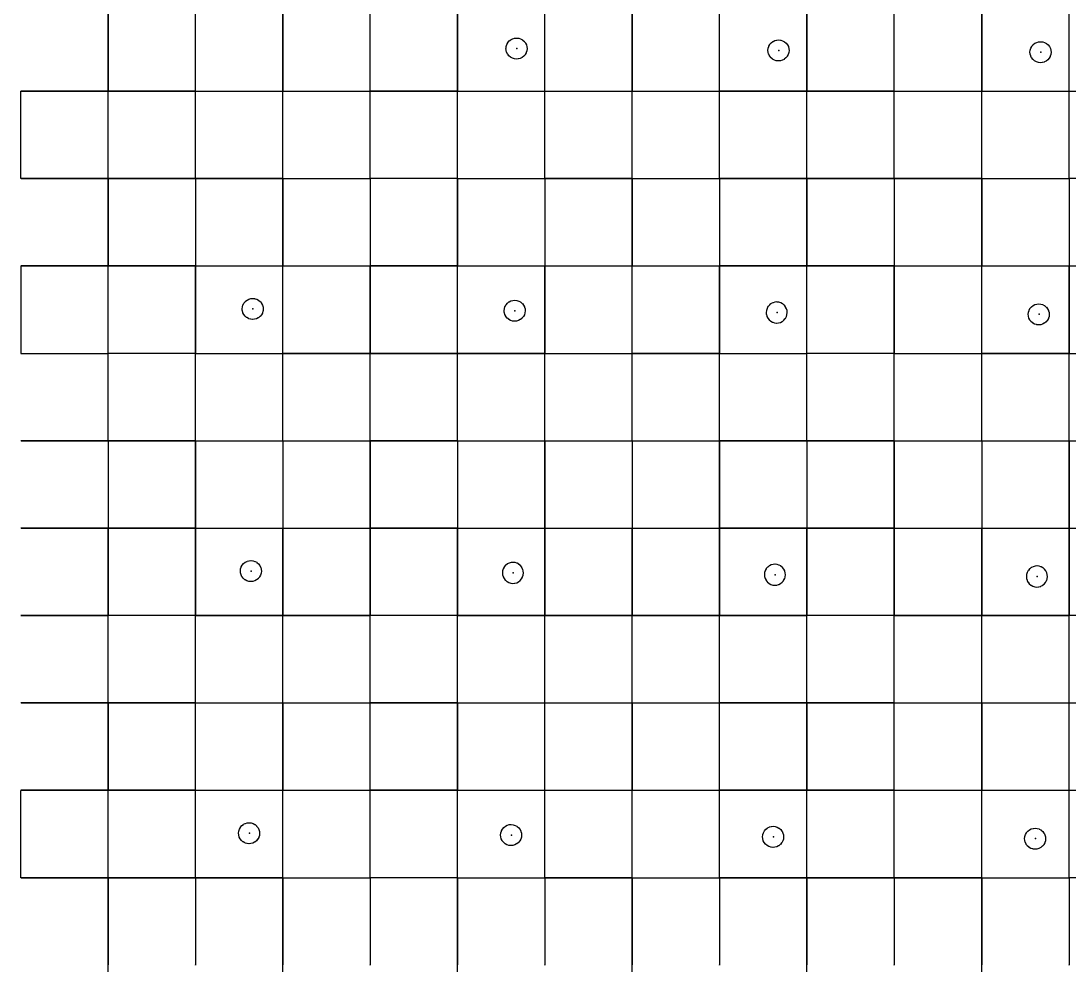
# Model space of a CAD drawing. Header units: metres. Extents: x 0 to 398, y -24 to 612.
# Drawn here: x 99 to 207, y 207 to 304.2 of the extents above; entities that cross this region are included whole.
import ezdxf

# ---------------------------------------------------------------- set-up
doc = ezdxf.new("R2010")
doc.units = ezdxf.units.M
doc.layers.add('LAYER_01_CUT', color=7, linetype='Continuous')
doc.layers.add('LAYER_04_GRID', color=7, linetype='Continuous')

msp = doc.modelspace()

# ---------------------------------------------------------------- linework, layer by layer
at = {"layer": 'LAYER_01_CUT'}
for points in [[(108, 305.99), (108, 297), (116.99, 297), (117, 297), (117, 305.99), (117, 306), (117, 314.99)], [(126, 305.99), (126, 297), (134.99, 297), (135, 297), (135, 305.99), (135, 306), (135, 314.99)], [(144, 305.99), (144, 297), (152.99, 297), (153, 297), (153, 305.99), (153, 306), (153, 314.99)], [(162, 305.99), (162, 297), (170.99, 297), (171, 297), (171, 305.99), (171, 306), (171, 314.99)], [(180, 305.99), (180, 297), (188.99, 297), (189, 297), (189, 305.99), (189, 306), (189, 314.99)], [(198, 305.99), (198, 297), (206.99, 297), (207, 297), (207, 305.99), (207, 306), (207, 314.99)], [(108, 297.01), (108, 306)], [(117, 297.01), (117, 306)], [(126, 297.01), (126, 306)], [(135, 297.01), (135, 306)], [(144, 297.01), (144, 306)], [(153, 297.01), (153, 306)], [(162, 297.01), (162, 306)], [(171, 297.01), (171, 306)], [(180, 297.01), (180, 306)], [(189, 297.01), (189, 306)], [(198, 297.01), (198, 306)], [(207, 297.01), (207, 306)], [(149, 301.21), (148.98, 301.39), (148.98, 301.4), (148.99, 301.4), (149, 301.59), (149.01, 301.6), (149.01, 301.61), (149.07, 301.8), (149.07, 301.81), (149.07, 301.81), (149.17, 301.99), (149.17, 302), (149.18, 302.01), (149.32, 302.17), (149.32, 302.17), (149.48, 302.3), (149.49, 302.3), (149.5, 302.31), (149.67, 302.4), (149.68, 302.4), (149.69, 302.4), (149.87, 302.45), (149.88, 302.45), (149.89, 302.46), (150.07, 302.47), (150.08, 302.47), (150.08, 302.47), (150.27, 302.45), (150.28, 302.45), (150.29, 302.45), (150.48, 302.39), (150.49, 302.39), (150.49, 302.38), (150.67, 302.29), (150.68, 302.28), (150.69, 302.27), (150.85, 302.14), (150.85, 302.13), (150.98, 301.97), (150.98, 301.97), (150.99, 301.96), (151.08, 301.78), (151.08, 301.77), (151.08, 301.77), (151.13, 301.58), (151.13, 301.58), (151.14, 301.57), (151.15, 301.39), (151.15, 301.38), (151.15, 301.37), (151.13, 301.18), (151.13, 301.17), (151.13, 301.17), (151.07, 300.98), (151.07, 300.97), (151.06, 300.96), (150.97, 300.78), (150.96, 300.78), (150.95, 300.76), (150.82, 300.61), (150.81, 300.6), (150.65, 300.48), (150.65, 300.47), (150.64, 300.47), (150.46, 300.38), (150.45, 300.38), (150.45, 300.37), (150.26, 300.32), (150.26, 300.32), (150.25, 300.32), (150.07, 300.3), (150.06, 300.3), (150.05, 300.31), (149.86, 300.32), (149.85, 300.33), (149.85, 300.33), (149.66, 300.39), (149.65, 300.39), (149.64, 300.39), (149.46, 300.49), (149.46, 300.49), (149.44, 300.5), (149.29, 300.64), (149.28, 300.64), (149.16, 300.8), (149.15, 300.81), (149.15, 300.82), (149.06, 300.99), (149.06, 301), (149.05, 301.01), (149, 301.19), (149, 301.2), (149, 301.21)], [(177.08, 302.28), (177.27, 302.26), (177.28, 302.26), (177.29, 302.26), (177.48, 302.2), (177.49, 302.2), (177.49, 302.2), (177.67, 302.1), (177.68, 302.1), (177.69, 302.08), (177.85, 301.95), (177.85, 301.95), (177.98, 301.79), (177.98, 301.78), (177.99, 301.77), (178.08, 301.6), (178.08, 301.59), (178.08, 301.58), (178.13, 301.4), (178.13, 301.39), (178.14, 301.38), (178.15, 301.2), (178.15, 301.19), (178.15, 301.19), (178.13, 301), (178.13, 300.99), (178.13, 300.98), (178.07, 300.79), (178.07, 300.78), (178.06, 300.78), (177.97, 300.6), (177.96, 300.59), (177.95, 300.58), (177.82, 300.42), (177.81, 300.42), (177.65, 300.29), (177.65, 300.29), (177.64, 300.28), (177.46, 300.19), (177.45, 300.19), (177.45, 300.19), (177.26, 300.14), (177.25, 300.13), (177.25, 300.13), (177.07, 300.12), (177.06, 300.12), (177.05, 300.12), (176.86, 300.14), (176.85, 300.14), (176.84, 300.14), (176.66, 300.2), (176.65, 300.2), (176.64, 300.21), (176.46, 300.3), (176.46, 300.31), (176.44, 300.32), (176.29, 300.45), (176.28, 300.46), (176.16, 300.61), (176.15, 300.62), (176.15, 300.63), (176.06, 300.81), (176.06, 300.81), (176.05, 300.82), (176, 301.01), (176, 301.01), (176, 301.02), (175.98, 301.2), (175.98, 301.21), (175.98, 301.22), (176, 301.41), (176.01, 301.42), (176.01, 301.42), (176.06, 301.61), (176.07, 301.62), (176.07, 301.63), (176.17, 301.8), (176.17, 301.81), (176.18, 301.83), (176.31, 301.98), (176.32, 301.99), (176.48, 302.11), (176.49, 302.12), (176.5, 302.12), (176.67, 302.21), (176.68, 302.21), (176.69, 302.22), (176.87, 302.27), (176.88, 302.27), (176.89, 302.27), (177.07, 302.28), (177.07, 302.28), (177.08, 302.28)], [(203.06, 301.43), (203.07, 301.43), (203.07, 301.44), (203.17, 301.62), (203.17, 301.63), (203.18, 301.64), (203.31, 301.79), (203.32, 301.8), (203.48, 301.93), (203.49, 301.93), (203.49, 301.93), (203.67, 302.02), (203.68, 302.03), (203.69, 302.03), (203.87, 302.08), (203.88, 302.08), (203.89, 302.08), (204.07, 302.1), (204.07, 302.1), (204.08, 302.1), (204.27, 302.08), (204.28, 302.08), (204.29, 302.07), (204.48, 302.02), (204.48, 302.01), (204.49, 302.01), (204.67, 301.91), (204.68, 301.91), (204.69, 301.9), (204.85, 301.77), (204.85, 301.76), (204.98, 301.6), (204.98, 301.59), (204.99, 301.59), (205.08, 301.41), (205.08, 301.4), (205.08, 301.39), (205.13, 301.21), (205.13, 301.2), (205.13, 301.19), (205.15, 301.02), (205.15, 301.01), (205.15, 301), (205.13, 300.81), (205.13, 300.8), (205.13, 300.79), (205.07, 300.6), (205.07, 300.6), (205.06, 300.59), (204.97, 300.41), (204.96, 300.4), (204.95, 300.39), (204.82, 300.24), (204.81, 300.23), (204.65, 300.1), (204.65, 300.1), (204.64, 300.1), (204.46, 300.01), (204.45, 300), (204.45, 300), (204.26, 299.95), (204.25, 299.95), (204.25, 299.95), (204.07, 299.93), (204.06, 299.93), (204.05, 299.93), (203.86, 299.95), (203.85, 299.95), (203.84, 299.96), (203.66, 300.01), (203.65, 300.02), (203.64, 300.02), (203.46, 300.12), (203.46, 300.12), (203.44, 300.13), (203.29, 300.26), (203.28, 300.27), (203.16, 300.43), (203.15, 300.44), (203.15, 300.44), (203.06, 300.62), (203.05, 300.63), (203.05, 300.64), (203, 300.82), (203, 300.83), (203, 300.84), (202.98, 301.01), (202.98, 301.02), (202.98, 301.03), (203, 301.22), (203, 301.23), (203.01, 301.24), (203.06, 301.43)], [(107.99, 297), (99, 297)], [(99.01, 297), (99, 297)], [(99.01, 297), (108, 297)], [(107.99, 297), (108, 297)], [(108, 297.01), (108, 297)], [(108, 296.99), (108, 297)], [(108, 288.01), (108, 297)], [(108, 297), (108.01, 297)], [(117, 297), (108.01, 297)], [(117, 297.01), (117, 297)], [(117, 296.99), (117, 297)], [(117, 288.01), (117, 297)], [(117, 297), (125.99, 297)], [(117, 297), (117.01, 297)], [(117.01, 297), (126, 297)], [(125.99, 297), (126, 297)], [(126, 297.01), (126, 297)], [(126.01, 297), (126, 297)], [(126, 296.99), (126, 297)], [(126, 288.01), (126, 297)], [(126.01, 297), (135, 297)], [(135, 297.01), (135, 297)], [(135, 296.99), (135, 297)], [(135, 288.01), (135, 297)], [(135, 297), (143.99, 297)], [(135, 297), (135.01, 297)], [(144, 297), (135.01, 297)], [(144, 297), (143.99, 297)], [(144, 297.01), (144, 297)], [(144, 296.99), (144, 297)], [(144, 288.01), (144, 297)], [(144, 297), (144.01, 297)], [(144.01, 297), (153, 297)], [(153, 297.01), (153, 297)], [(153.01, 297), (153, 297)], [(153, 296.99), (153, 297)], [(153, 288.01), (153, 297)], [(153, 297), (161.99, 297)], [(153.01, 297), (162, 297)], [(162, 297), (161.99, 297)], [(162, 297.01), (162, 297)], [(162, 296.99), (162, 297)], [(162, 288.01), (162, 297)], [(162, 297), (162.01, 297)], [(162.01, 297), (171, 297)], [(171, 297.01), (171, 297)], [(179.99, 297), (171, 297)], [(171.01, 297), (171, 297)], [(171, 296.99), (171, 297)], [(171, 288.01), (171, 297)], [(171.01, 297), (180, 297)], [(179.99, 297), (180, 297)], [(180, 297.01), (180, 297)], [(180, 296.99), (180, 297)], [(180, 288.01), (180, 297)], [(180, 297), (180.01, 297)], [(189, 297), (180.01, 297)], [(189, 297.01), (189, 297)], [(189, 296.99), (189, 297)], [(189, 288.01), (189, 297)], [(189, 297), (197.99, 297)], [(189, 297), (189.01, 297)], [(189.01, 297), (198, 297)], [(197.99, 297), (198, 297)], [(198, 297.01), (198, 297)], [(198.01, 297), (198, 297)], [(198, 296.99), (198, 297)], [(198, 288.01), (198, 297)], [(198.01, 297), (207, 297)], [(207, 297.01), (207, 297)], [(207, 296.99), (207, 297)], [(207, 288.01), (207, 297)], [(207, 297), (215.99, 297)], [(207, 297), (207.01, 297)], [(107.99, 288), (99, 288), (99, 296.99)], [(116.99, 270), (108, 270), (108, 278.99), (108, 279), (108, 287.99), (108, 288), (108, 296.99)], [(125.99, 288), (117, 288), (117, 296.99)], [(134.99, 270), (126, 270), (126, 278.99), (126, 279), (126, 287.99), (126, 288), (126, 296.99)], [(143.99, 288), (135, 288), (135, 296.99)], [(152.99, 270), (144, 270), (144, 278.99), (144, 279), (144, 287.99), (144, 288), (144, 296.99)], [(161.99, 288), (153, 288), (153, 296.99)], [(170.99, 270), (162, 270), (162, 278.99), (162, 279), (162, 287.99), (162, 288), (162, 296.99)], [(179.99, 288), (171, 288), (171, 296.99)], [(188.99, 270), (180, 270), (180, 278.99), (180, 279), (180, 287.99), (180, 288), (180, 296.99)], [(197.99, 288), (189, 288), (189, 296.99)], [(206.99, 270), (198, 270), (198, 278.99), (198, 279), (198, 287.99), (198, 288), (198, 296.99)], [(215.99, 288), (207, 288), (207, 296.99)], [(99.01, 288), (99, 288)], [(99.01, 288), (108, 288)], [(107.99, 288), (108, 288)], [(108, 288), (108, 288.01)], [(108, 288), (108, 279.01)], [(108, 288), (116.99, 288)], [(108, 288), (108.01, 288)], [(117, 288), (108.01, 288)], [(117, 288), (116.99, 288)], [(117, 288), (117, 288.01)], [(117, 288), (117, 287.99)], [(117, 288), (117, 279.01)], [(117, 288), (117.01, 288)], [(117, 287.99), (117, 279), (117, 279.01)], [(117.01, 288), (126, 288)], [(125.99, 288), (126, 288)], [(126, 288), (126, 288.01)], [(126.01, 288), (126, 288)], [(126, 288), (126, 279.01)], [(126, 288), (134.99, 288)], [(126.01, 288), (135, 288)], [(135, 288), (134.99, 288)], [(135, 288), (135, 288.01)], [(135, 288), (135, 287.99)], [(135, 288), (135, 279.01)], [(135, 288), (135.01, 288)], [(135, 287.99), (135, 279), (135, 279.01)], [(144, 288), (135.01, 288)], [(144, 288), (143.99, 288)], [(144, 288), (144, 288.01)], [(144, 288), (144, 279.01)], [(144, 288), (152.99, 288)], [(144, 288), (144.01, 288)], [(144.01, 288), (153, 288)], [(152.99, 288), (153, 288)], [(153, 288), (153, 288.01)], [(153.01, 288), (153, 288)], [(153, 288), (153, 287.99)], [(153, 288), (153, 279.01)], [(153, 287.99), (153, 279), (153, 279.01)], [(153.01, 288), (162, 288)], [(162, 288), (161.99, 288)], [(162, 288), (162, 288.01)], [(162, 288), (162, 279.01)], [(162, 288), (170.99, 288)], [(162, 288), (162.01, 288)], [(162.01, 288), (171, 288)], [(170.99, 288), (171, 288)], [(171, 288), (171, 288.01)], [(171.01, 288), (171, 288)], [(171, 288), (171, 287.99)], [(171, 288), (171, 279.01)], [(171, 287.99), (171, 279), (171, 279.01)], [(171.01, 288), (180, 288)], [(179.99, 288), (180, 288)], [(180, 288), (180, 288.01)], [(180, 288), (180, 279.01)], [(180, 288), (188.99, 288)], [(180, 288), (180.01, 288)], [(189, 288), (180.01, 288)], [(189, 288), (188.99, 288)], [(189, 288), (189, 288.01)], [(189, 288), (189, 287.99)], [(189, 288), (189, 279.01)], [(189, 288), (189.01, 288)], [(189, 287.99), (189, 279), (189, 279.01)], [(189.01, 288), (198, 288)], [(197.99, 288), (198, 288)], [(198, 288), (198, 288.01)], [(198.01, 288), (198, 288)], [(198, 288), (198, 279.01)], [(198, 288), (206.99, 288)], [(198.01, 288), (207, 288)], [(207, 288), (206.99, 288)], [(207, 288), (207, 288.01)], [(207, 288), (207, 287.99)], [(207, 288), (207, 279.01)], [(207, 288), (207.01, 288)], [(207, 287.99), (207, 279), (207, 279.01)], [(107.99, 279), (99, 279)], [(99.01, 279), (99, 279)], [(99, 278.99), (99, 270), (107.99, 270)], [(99.01, 279), (108, 279)], [(107.99, 279), (108, 279)], [(108, 279), (108, 279.01)], [(108, 270.01), (108, 279)], [(108, 279), (116.99, 279)], [(108, 279), (108.01, 279)], [(117, 279), (108.01, 279)], [(117, 279), (116.99, 279)], [(117, 270.01), (117, 279)], [(117, 279), (117, 278.99)], [(117, 279), (125.99, 279)], [(117, 279), (117.01, 279)], [(117, 278.99), (117, 270), (125.99, 270)], [(117.01, 279), (126, 279)], [(125.99, 279), (126, 279)], [(126, 279), (126, 279.01)], [(126.01, 279), (126, 279)], [(126, 270.01), (126, 279)], [(126, 279), (134.99, 279)], [(126.01, 279), (135, 279)], [(135, 279), (134.99, 279)], [(135, 270.01), (135, 279)], [(135, 279), (135, 278.99)], [(135, 279), (143.99, 279)], [(135, 279), (135.01, 279)], [(135, 278.99), (135, 270), (143.99, 270)], [(144, 279), (135.01, 279)], [(144, 279), (143.99, 279)], [(144, 279), (144, 279.01)], [(144, 270.01), (144, 279)], [(144, 279), (152.99, 279)], [(144, 279), (144.01, 279)], [(144.01, 279), (153, 279)], [(152.99, 279), (153, 279)], [(153.01, 279), (153, 279)], [(153, 270.01), (153, 279)], [(153, 279), (153, 278.99)], [(153, 279), (161.99, 279)], [(153, 278.99), (153, 270), (161.99, 270)], [(153.01, 279), (162, 279)], [(162, 279), (161.99, 279)], [(162, 279), (162, 279.01)], [(162, 270.01), (162, 279)], [(162, 279), (170.99, 279)], [(162, 279), (162.01, 279)], [(162.01, 279), (171, 279)], [(170.99, 279), (171, 279)], [(179.99, 279), (171, 279)], [(171.01, 279), (171, 279)], [(171, 270.01), (171, 279)], [(171, 279), (171, 278.99)], [(171, 278.99), (171, 270), (179.99, 270)], [(171.01, 279), (180, 279)], [(179.99, 279), (180, 279)], [(180, 279), (180, 279.01)], [(180, 270.01), (180, 279)], [(180, 279), (188.99, 279)], [(180, 279), (180.01, 279)], [(189, 279), (180.01, 279)], [(189, 279), (188.99, 279)], [(189, 270.01), (189, 279)], [(189, 279), (189, 278.99)], [(189, 279), (197.99, 279)], [(189, 279), (189.01, 279)], [(189, 278.99), (189, 270), (197.99, 270)], [(189.01, 279), (198, 279)], [(197.99, 279), (198, 279)], [(198, 279), (198, 279.01)], [(198.01, 279), (198, 279)], [(198, 270.01), (198, 279)], [(198, 279), (206.99, 279)], [(198.01, 279), (207, 279)], [(207, 279), (206.99, 279)], [(207, 270.01), (207, 279)], [(207, 279), (207, 278.99)], [(207, 279), (215.99, 279)], [(207, 279), (207.01, 279)], [(207, 278.99), (207, 270), (215.99, 270)], [(121.8, 274.59), (121.82, 274.78), (121.82, 274.79), (121.82, 274.8), (121.88, 274.99), (121.88, 274.99), (121.89, 275), (121.98, 275.18), (121.99, 275.19), (122, 275.2), (122.13, 275.35), (122.14, 275.36), (122.3, 275.49), (122.3, 275.49), (122.31, 275.49), (122.49, 275.58), (122.5, 275.59), (122.5, 275.59), (122.69, 275.64), (122.7, 275.64), (122.7, 275.64), (122.88, 275.66), (122.89, 275.66), (122.9, 275.66), (123.09, 275.64), (123.1, 275.64), (123.11, 275.63), (123.29, 275.58), (123.3, 275.57), (123.31, 275.57), (123.49, 275.47), (123.49, 275.47), (123.51, 275.46), (123.66, 275.33), (123.67, 275.32), (123.79, 275.16), (123.8, 275.15), (123.8, 275.15), (123.89, 274.97), (123.89, 274.96), (123.9, 274.95), (123.95, 274.77), (123.95, 274.76), (123.95, 274.75), (123.97, 274.58), (123.97, 274.57), (123.97, 274.56), (123.95, 274.37), (123.94, 274.36), (123.94, 274.35), (123.88, 274.16), (123.88, 274.16), (123.88, 274.15), (123.78, 273.97), (123.78, 273.96), (123.77, 273.95), (123.64, 273.8), (123.63, 273.79), (123.47, 273.66), (123.46, 273.66), (123.45, 273.66), (123.28, 273.57), (123.27, 273.56), (123.26, 273.56), (123.08, 273.51), (123.07, 273.51), (123.06, 273.51), (122.88, 273.49), (122.87, 273.49), (122.87, 273.49), (122.68, 273.51), (122.67, 273.51), (122.66, 273.52), (122.47, 273.57), (122.46, 273.58), (122.46, 273.58), (122.28, 273.68), (122.27, 273.68), (122.26, 273.69), (122.1, 273.82), (122.1, 273.83), (121.97, 273.99), (121.97, 274), (121.96, 274), (121.87, 274.18), (121.87, 274.19), (121.87, 274.2), (121.82, 274.38), (121.82, 274.39), (121.81, 274.4), (121.8, 274.57), (121.8, 274.58), (121.8, 274.59)], [(149.14, 275.17), (149.29, 275.3), (149.3, 275.3), (149.31, 275.31), (149.49, 275.4), (149.49, 275.4), (149.5, 275.4), (149.69, 275.45), (149.69, 275.46), (149.7, 275.46), (149.88, 275.47), (149.89, 275.47), (149.9, 275.47), (150.09, 275.45), (150.1, 275.45), (150.1, 275.45), (150.29, 275.39), (150.3, 275.39), (150.31, 275.38), (150.48, 275.29), (150.49, 275.28), (150.51, 275.27), (150.66, 275.14), (150.67, 275.13), (150.79, 274.98), (150.8, 274.97), (150.8, 274.96), (150.89, 274.78), (150.89, 274.78), (150.9, 274.77), (150.95, 274.58), (150.95, 274.58), (150.95, 274.57), (150.96, 274.39), (150.96, 274.38), (150.96, 274.37), (150.94, 274.18), (150.94, 274.17), (150.94, 274.17), (150.88, 273.98), (150.88, 273.97), (150.88, 273.96), (150.78, 273.79), (150.78, 273.78), (150.76, 273.76), (150.63, 273.61), (150.63, 273.6), (150.47, 273.48), (150.46, 273.47), (150.45, 273.47), (150.28, 273.38), (150.27, 273.38), (150.26, 273.37), (150.08, 273.32), (150.07, 273.32), (150.06, 273.32), (149.88, 273.31), (149.87, 273.31), (149.87, 273.31), (149.68, 273.33), (149.67, 273.33), (149.66, 273.33), (149.47, 273.39), (149.46, 273.39), (149.46, 273.39), (149.28, 273.49), (149.27, 273.49), (149.26, 273.51), (149.1, 273.64), (149.1, 273.64), (148.97, 273.8), (148.97, 273.81), (148.96, 273.82), (148.87, 273.99), (148.87, 274), (148.87, 274.01), (148.82, 274.19), (148.81, 274.2), (148.81, 274.21), (148.8, 274.39), (148.8, 274.4), (148.8, 274.4), (148.82, 274.59), (148.82, 274.6), (148.82, 274.61), (148.88, 274.8), (148.88, 274.81), (148.89, 274.81), (148.98, 274.99), (148.99, 275), (149, 275.01), (149.13, 275.17), (149.14, 275.17)], [(175.8, 274.2), (175.81, 274.02), (175.81, 274.01), (175.82, 274.01), (175.87, 273.82), (175.87, 273.82), (175.87, 273.81), (175.96, 273.63), (175.97, 273.62), (175.97, 273.62), (176.1, 273.46), (176.1, 273.45), (176.26, 273.32), (176.27, 273.31), (176.28, 273.3), (176.45, 273.21), (176.46, 273.2), (176.47, 273.2), (176.66, 273.14), (176.67, 273.14), (176.67, 273.14), (176.87, 273.12), (176.87, 273.12), (176.88, 273.12), (177.06, 273.13), (177.07, 273.13), (177.08, 273.14), (177.26, 273.19), (177.27, 273.19), (177.28, 273.19), (177.45, 273.28), (177.46, 273.29), (177.47, 273.29), (177.63, 273.42), (177.63, 273.42), (177.76, 273.58), (177.78, 273.59), (177.78, 273.6), (177.88, 273.78), (177.88, 273.78), (177.88, 273.79), (177.94, 273.98), (177.94, 273.99), (177.94, 274), (177.96, 274.19), (177.96, 274.19), (177.96, 274.2), (177.95, 274.38), (177.95, 274.39), (177.95, 274.4), (177.9, 274.58), (177.89, 274.59), (177.89, 274.6), (177.8, 274.77), (177.8, 274.78), (177.79, 274.79), (177.67, 274.95), (177.66, 274.95), (177.5, 275.09), (177.49, 275.1), (177.48, 275.1), (177.31, 275.2), (177.3, 275.2), (177.29, 275.2), (177.1, 275.26), (177.1, 275.26), (177.09, 275.27), (176.9, 275.28), (176.89, 275.29), (176.88, 275.29), (176.7, 275.27), (176.69, 275.27), (176.69, 275.27), (176.5, 275.22), (176.49, 275.21), (176.49, 275.21), (176.31, 275.12), (176.3, 275.12), (176.29, 275.11), (176.13, 274.99), (176.13, 274.98), (176, 274.83), (175.99, 274.81), (175.98, 274.81), (175.89, 274.63), (175.88, 274.62), (175.88, 274.61), (175.82, 274.42), (175.82, 274.42), (175.82, 274.41), (175.8, 274.22), (175.8, 274.21), (175.8, 274.2)], [(202.81, 273.83), (202.81, 273.84), (202.8, 274.02), (202.8, 274.02), (202.8, 274.03), (202.82, 274.22), (202.82, 274.23), (202.82, 274.24), (202.88, 274.43), (202.88, 274.43), (202.89, 274.44), (202.98, 274.62), (202.99, 274.63), (203, 274.64), (203.13, 274.79), (203.13, 274.8), (203.29, 274.93), (203.3, 274.93), (203.31, 274.94), (203.49, 275.02), (203.49, 275.03), (203.5, 275.03), (203.69, 275.08), (203.69, 275.08), (203.7, 275.08), (203.88, 275.1), (203.89, 275.1), (203.9, 275.1), (204.09, 275.08), (204.09, 275.08), (204.1, 275.08), (204.29, 275.02), (204.3, 275.01), (204.31, 275.01), (204.48, 274.92), (204.49, 274.91), (204.5, 274.9), (204.66, 274.77), (204.67, 274.76), (204.79, 274.6), (204.8, 274.6), (204.8, 274.59), (204.89, 274.41), (204.89, 274.4), (204.9, 274.39), (204.95, 274.21), (204.95, 274.2), (204.95, 274.19), (204.96, 274.02), (204.96, 274.01), (204.96, 274), (204.94, 273.81), (204.94, 273.8), (204.94, 273.79), (204.88, 273.61), (204.88, 273.6), (204.88, 273.59), (204.78, 273.41), (204.78, 273.4), (204.76, 273.39), (204.63, 273.24), (204.63, 273.23), (204.47, 273.11), (204.46, 273.1), (204.45, 273.1), (204.28, 273.01), (204.27, 273), (204.26, 273), (204.08, 272.95), (204.07, 272.95), (204.06, 272.95), (203.88, 272.93), (203.87, 272.93), (203.86, 272.93), (203.67, 272.95), (203.67, 272.95), (203.66, 272.96), (203.47, 273.01), (203.46, 273.02), (203.45, 273.02), (203.28, 273.12), (203.27, 273.12), (203.26, 273.13), (203.1, 273.26), (203.1, 273.27), (202.97, 273.43), (202.97, 273.44), (202.96, 273.44), (202.87, 273.62), (202.87, 273.63), (202.87, 273.64), (202.82, 273.82), (202.81, 273.83)], [(108, 270.01), (108, 270)], [(117, 270.01), (117, 270)], [(126, 270.01), (126, 270)], [(135, 270.01), (135, 270)], [(144, 270.01), (144, 270)], [(153, 270.01), (153, 270)], [(162, 270.01), (162, 270)], [(171, 270.01), (171, 270)], [(180, 270.01), (180, 270)], [(189, 270.01), (189, 270)], [(198, 270.01), (198, 270)], [(207, 270.01), (207, 270)], [(99.01, 270), (99, 270)], [(99.01, 270), (108, 270)], [(107.99, 270), (108, 270)], [(107.99, 261), (108, 261), (108, 269.99)], [(108, 269.99), (108, 270)], [(108, 261.01), (108, 270)], [(108, 270), (108.01, 270)], [(117, 270), (108.01, 270)], [(117, 270), (116.99, 270)], [(116.99, 252), (117, 252), (117, 260.99), (117, 261), (117, 269.99)], [(117, 269.99), (117, 270)], [(117, 261.01), (117, 270)], [(117, 270), (117.01, 270)], [(117.01, 270), (126, 270)], [(125.99, 270), (126, 270)], [(125.99, 261), (126, 261), (126, 269.99)], [(126.01, 270), (126, 270)], [(126, 269.99), (126, 270)], [(126, 261.01), (126, 270)], [(126.01, 270), (135, 270)], [(135, 270), (134.99, 270)], [(134.99, 252), (135, 252), (135, 260.99), (135, 261), (135, 269.99)], [(135, 269.99), (135, 270)], [(135, 261.01), (135, 270)], [(135, 270), (135.01, 270)], [(144, 270), (135.01, 270)], [(144, 270), (143.99, 270)], [(143.99, 261), (144, 261), (144, 269.99)], [(144, 269.99), (144, 270)], [(144, 261.01), (144, 270)], [(144, 270), (144.01, 270)], [(144.01, 270), (153, 270)], [(152.99, 270), (153, 270)], [(152.99, 252), (153, 252), (153, 260.99), (153, 261), (153, 269.99)], [(153.01, 270), (153, 270)], [(153, 269.99), (153, 270)], [(153, 261.01), (153, 270)], [(153.01, 270), (162, 270)], [(162, 270), (161.99, 270)], [(161.99, 261), (162, 261), (162, 269.99)], [(162, 269.99), (162, 270)], [(162, 261.01), (162, 270)], [(162, 270), (162.01, 270)], [(162.01, 270), (171, 270)], [(170.99, 270), (171, 270)], [(170.99, 252), (171, 252), (171, 260.99), (171, 261), (171, 269.99)], [(171.01, 270), (171, 270)], [(171, 269.99), (171, 270)], [(171, 261.01), (171, 270)], [(171.01, 270), (180, 270)], [(179.99, 270), (180, 270)], [(179.99, 261), (180, 261), (180, 269.99)], [(180, 269.99), (180, 270)], [(180, 261.01), (180, 270)], [(180, 270), (180.01, 270)], [(189, 270), (180.01, 270)], [(189, 270), (188.99, 270)], [(188.99, 252), (189, 252), (189, 260.99), (189, 261), (189, 269.99)], [(189, 269.99), (189, 270)], [(189, 261.01), (189, 270)], [(189, 270), (189.01, 270)], [(189.01, 270), (198, 270)], [(197.99, 270), (198, 270)], [(197.99, 261), (198, 261), (198, 269.99)], [(198.01, 270), (198, 270)], [(198, 269.99), (198, 270)], [(198, 261.01), (198, 270)], [(198.01, 270), (207, 270)], [(207, 270), (206.99, 270)], [(206.99, 252), (207, 252), (207, 260.99), (207, 261), (207, 269.99)], [(207, 269.99), (207, 270)], [(207, 261.01), (207, 270)], [(207, 270), (207.01, 270)], [(107.99, 261), (99, 261)], [(99.01, 261), (99, 261)], [(99.01, 261), (108, 261)], [(108, 261), (108, 261.01)], [(108, 261), (108, 260.99)], [(108, 261), (108, 252.01)], [(108, 261), (116.99, 261)], [(108, 261), (108.01, 261)], [(108, 260.99), (108, 252), (108, 252.01)], [(117, 261), (108.01, 261)], [(117, 261), (116.99, 261)], [(117, 261), (117, 261.01)], [(117, 261), (117, 252.01)], [(117, 261), (125.99, 261)], [(117, 261), (117.01, 261)], [(117.01, 261), (126, 261)], [(126, 261), (126, 261.01)], [(126.01, 261), (126, 261)], [(126, 261), (126, 260.99)], [(126, 261), (126, 252.01)], [(126, 261), (134.99, 261)], [(126, 260.99), (126, 252), (126, 252.01)], [(126.01, 261), (135, 261)], [(135, 261), (134.99, 261)], [(135, 261), (135, 261.01)], [(135, 261), (135, 252.01)], [(135, 261), (143.99, 261)], [(135, 261), (135.01, 261)], [(144, 261), (135.01, 261)], [(144, 261), (144, 261.01)], [(144, 261), (144, 260.99)], [(144, 261), (144, 252.01)], [(144, 261), (152.99, 261)], [(144, 261), (144.01, 261)], [(144, 260.99), (144, 252), (144, 252.01)], [(144.01, 261), (153, 261)], [(152.99, 261), (153, 261)], [(153, 261), (153, 261.01)], [(153.01, 261), (153, 261)], [(153, 261), (153, 252.01)], [(153, 261), (161.99, 261)], [(153.01, 261), (162, 261)], [(162, 261), (162, 261.01)], [(162, 261), (162, 260.99)], [(162, 261), (162, 252.01)], [(162, 261), (170.99, 261)], [(162, 261), (162.01, 261)], [(162, 260.99), (162, 252), (162, 252.01)], [(162.01, 261), (171, 261)], [(170.99, 261), (171, 261)], [(171, 261), (171, 261.01)], [(179.99, 261), (171, 261)], [(171.01, 261), (171, 261)], [(171, 261), (171, 252.01)], [(171.01, 261), (180, 261)], [(180, 261), (180, 261.01)], [(180, 261), (180, 260.99)], [(180, 261), (180, 252.01)], [(180, 261), (188.99, 261)], [(180, 261), (180.01, 261)], [(180, 260.99), (180, 252), (180, 252.01)], [(189, 261), (180.01, 261)], [(189, 261), (188.99, 261)], [(189, 261), (189, 261.01)], [(189, 261), (189, 252.01)], [(189, 261), (197.99, 261)], [(189, 261), (189.01, 261)], [(189.01, 261), (198, 261)], [(198, 261), (198, 261.01)], [(198.01, 261), (198, 261)], [(198, 261), (198, 260.99)], [(198, 261), (198, 252.01)], [(198, 261), (206.99, 261)], [(198, 260.99), (198, 252), (198, 252.01)], [(198.01, 261), (207, 261)], [(207, 261), (206.99, 261)], [(207, 261), (207, 261.01)], [(207, 261), (207, 252.01)], [(207, 261), (215.99, 261)], [(207, 261), (207.01, 261)], [(107.99, 252), (99, 252)], [(99.01, 252), (99, 252)], [(99.01, 252), (108, 252)], [(107.99, 252), (108, 252)], [(108, 251.99), (108, 252)], [(108, 243.01), (108, 252)], [(108, 252), (116.99, 252)], [(108, 252), (108.01, 252)], [(108, 251.99), (108, 243)], [(117, 252), (108.01, 252)], [(117, 252), (117, 252.01)], [(117, 251.99), (117, 252)], [(117, 243.01), (117, 252)], [(117, 252), (125.99, 252)], [(117, 252), (117.01, 252)], [(117, 251.99), (117, 243)], [(117.01, 252), (126, 252)], [(125.99, 252), (126, 252)], [(126.01, 252), (126, 252)], [(126, 251.99), (126, 252)], [(126, 243.01), (126, 252)], [(126, 252), (134.99, 252)], [(126, 251.99), (126, 243)], [(126.01, 252), (135, 252)], [(135, 252), (135, 252.01)], [(135, 251.99), (135, 252)], [(135, 243.01), (135, 252)], [(135, 252), (143.99, 252)], [(135, 252), (135.01, 252)], [(135, 251.99), (135, 243)], [(144, 252), (135.01, 252)], [(144, 252), (143.99, 252)], [(144, 251.99), (144, 252)], [(144, 243.01), (144, 252)], [(144, 252), (152.99, 252)], [(144, 252), (144.01, 252)], [(144, 251.99), (144, 243)], [(144.01, 252), (153, 252)], [(153, 252), (153, 252.01)], [(153.01, 252), (153, 252)], [(153, 251.99), (153, 252)], [(153, 243.01), (153, 252)], [(153, 252), (161.99, 252)], [(153, 251.99), (153, 243)], [(153.01, 252), (162, 252)], [(162, 252), (161.99, 252)], [(162, 251.99), (162, 252)], [(162, 243.01), (162, 252)], [(162, 252), (170.99, 252)], [(162, 252), (162.01, 252)], [(162, 251.99), (162, 243)], [(162.01, 252), (171, 252)], [(171, 252), (171, 252.01)], [(179.99, 252), (171, 252)], [(171.01, 252), (171, 252)], [(171, 251.99), (171, 252)], [(171, 243.01), (171, 252)], [(171, 251.99), (171, 243)], [(171.01, 252), (180, 252)], [(179.99, 252), (180, 252)], [(180, 251.99), (180, 252)], [(180, 243.01), (180, 252)], [(180, 252), (188.99, 252)], [(180, 252), (180.01, 252)], [(180, 251.99), (180, 243)], [(189, 252), (180.01, 252)], [(189, 252), (189, 252.01)], [(189, 251.99), (189, 252)], [(189, 243.01), (189, 252)], [(189, 252), (197.99, 252)], [(189, 252), (189.01, 252)], [(189, 251.99), (189, 243)], [(189.01, 252), (198, 252)], [(197.99, 252), (198, 252)], [(198.01, 252), (198, 252)], [(198, 251.99), (198, 252)], [(198, 243.01), (198, 252)], [(198, 252), (206.99, 252)], [(198, 251.99), (198, 243)], [(198.01, 252), (207, 252)], [(207, 252), (207, 252.01)], [(207, 251.99), (207, 252)], [(207, 243.01), (207, 252)], [(207, 252), (215.99, 252)], [(207, 252), (207.01, 252)], [(207, 251.99), (207, 243)], [(121.69, 247.18), (121.68, 247.19), (121.68, 247.2), (121.63, 247.38), (121.63, 247.39), (121.63, 247.4), (121.61, 247.58), (121.61, 247.58), (121.61, 247.59), (121.63, 247.78), (121.63, 247.79), (121.64, 247.8), (121.69, 247.99), (121.7, 247.99), (121.7, 248), (121.8, 248.18), (121.8, 248.19), (121.81, 248.2), (121.94, 248.35), (121.95, 248.36), (122.11, 248.49), (122.12, 248.49), (122.12, 248.5), (122.3, 248.58), (122.31, 248.59), (122.32, 248.59), (122.5, 248.64), (122.51, 248.64), (122.52, 248.64), (122.7, 248.66), (122.7, 248.66), (122.71, 248.66), (122.9, 248.64), (122.91, 248.64), (122.92, 248.64), (123.11, 248.58), (123.11, 248.57), (123.12, 248.57), (123.3, 248.48), (123.31, 248.47), (123.32, 248.46), (123.47, 248.33), (123.48, 248.32), (123.61, 248.16), (123.61, 248.16), (123.62, 248.15), (123.7, 247.97), (123.71, 247.96), (123.71, 247.95), (123.76, 247.77), (123.76, 247.76), (123.76, 247.75), (123.78, 247.58), (123.78, 247.57), (123.78, 247.56), (123.76, 247.37), (123.76, 247.36), (123.76, 247.35), (123.7, 247.17), (123.69, 247.16), (123.69, 247.15), (123.59, 246.97), (123.59, 246.96), (123.58, 246.95), (123.45, 246.8), (123.44, 246.79), (123.28, 246.67), (123.28, 246.66), (123.27, 246.66), (123.09, 246.57), (123.08, 246.56), (123.07, 246.56), (122.89, 246.51), (122.88, 246.51), (122.87, 246.51), (122.7, 246.49), (122.69, 246.49), (122.68, 246.49), (122.49, 246.51), (122.48, 246.51), (122.47, 246.52), (122.29, 246.57), (122.28, 246.58), (122.27, 246.58), (122.09, 246.68), (122.08, 246.68), (122.07, 246.69), (121.92, 246.82), (121.91, 246.83), (121.79, 246.99), (121.78, 247), (121.78, 247), (121.69, 247.18)], [(150.76, 247.57), (150.76, 247.58), (150.76, 247.58), (150.71, 247.77), (150.71, 247.78), (150.7, 247.78), (150.61, 247.96), (150.61, 247.97), (150.61, 247.98), (150.48, 248.14), (150.47, 248.14), (150.32, 248.27), (150.31, 248.28), (150.3, 248.29), (150.12, 248.38), (150.11, 248.39), (150.11, 248.39), (149.92, 248.45), (149.91, 248.45), (149.9, 248.45), (149.71, 248.47), (149.7, 248.47), (149.7, 248.47), (149.52, 248.46), (149.51, 248.46), (149.5, 248.45), (149.32, 248.4), (149.31, 248.4), (149.3, 248.4), (149.12, 248.31), (149.12, 248.3), (149.11, 248.3), (148.95, 248.17), (148.94, 248.17), (148.81, 248.01), (148.8, 248), (148.8, 247.99), (148.7, 247.82), (148.7, 247.81), (148.69, 247.8), (148.64, 247.61), (148.63, 247.6), (148.63, 247.6), (148.61, 247.4), (148.61, 247.4), (148.61, 247.39), (148.63, 247.21), (148.63, 247.2), (148.63, 247.19), (148.68, 247.01), (148.68, 247), (148.69, 246.99), (148.78, 246.82), (148.78, 246.81), (148.79, 246.8), (148.91, 246.64), (148.92, 246.64), (149.07, 246.51), (149.08, 246.49), (149.09, 246.49), (149.27, 246.39), (149.28, 246.39), (149.29, 246.39), (149.47, 246.33), (149.48, 246.33), (149.49, 246.33), (149.68, 246.31), (149.69, 246.31), (149.7, 246.31), (149.87, 246.32), (149.88, 246.32), (149.89, 246.32), (150.07, 246.37), (150.08, 246.38), (150.09, 246.38), (150.27, 246.47), (150.27, 246.47), (150.28, 246.48), (150.44, 246.6), (150.45, 246.61), (150.58, 246.77), (150.59, 246.78), (150.59, 246.79), (150.69, 246.96), (150.69, 246.97), (150.7, 246.98), (150.76, 247.17), (150.76, 247.17), (150.76, 247.18), (150.78, 247.37), (150.78, 247.38), (150.78, 247.39), (150.76, 247.57)], [(175.63, 247.41), (175.61, 247.22), (175.61, 247.21), (175.61, 247.2), (175.63, 247.02), (175.63, 247.02), (175.63, 247.01), (175.68, 246.82), (175.68, 246.82), (175.69, 246.81), (175.78, 246.63), (175.78, 246.62), (175.78, 246.62), (175.91, 246.46), (175.92, 246.45), (176.07, 246.32), (176.08, 246.31), (176.09, 246.3), (176.27, 246.21), (176.28, 246.2), (176.28, 246.2), (176.47, 246.14), (176.48, 246.14), (176.49, 246.14), (176.68, 246.12), (176.69, 246.12), (176.69, 246.12), (176.87, 246.13), (176.88, 246.14), (176.89, 246.14), (177.07, 246.19), (177.08, 246.19), (177.09, 246.19), (177.27, 246.28), (177.27, 246.29), (177.28, 246.29), (177.44, 246.42), (177.45, 246.42), (177.58, 246.58), (177.59, 246.59), (177.59, 246.6), (177.69, 246.78), (177.69, 246.78), (177.7, 246.79), (177.75, 246.98), (177.76, 246.99), (177.76, 247), (177.78, 247.19), (177.78, 247.2), (177.78, 247.2), (177.76, 247.38), (177.76, 247.39), (177.76, 247.4), (177.71, 247.58), (177.71, 247.59), (177.7, 247.6), (177.61, 247.77), (177.61, 247.78), (177.6, 247.79), (177.48, 247.95), (177.47, 247.96), (177.32, 248.09), (177.31, 248.1), (177.3, 248.1), (177.12, 248.2), (177.11, 248.2), (177.11, 248.2), (176.92, 248.26), (176.91, 248.26), (176.9, 248.27), (176.71, 248.29), (176.7, 248.29), (176.69, 248.29), (176.52, 248.27), (176.51, 248.27), (176.5, 248.27), (176.32, 248.22), (176.31, 248.21), (176.3, 248.21), (176.12, 248.12), (176.12, 248.12), (176.11, 248.11), (175.95, 247.99), (175.94, 247.98), (175.81, 247.83), (175.8, 247.81), (175.8, 247.81), (175.7, 247.63), (175.7, 247.62), (175.69, 247.61), (175.63, 247.43), (175.63, 247.42), (175.63, 247.41)], [(204.45, 246.24), (204.58, 246.39), (204.59, 246.41), (204.59, 246.41), (204.69, 246.59), (204.69, 246.6), (204.7, 246.61), (204.75, 246.79), (204.76, 246.8), (204.76, 246.81), (204.78, 247), (204.78, 247.01), (204.78, 247.02), (204.76, 247.2), (204.76, 247.2), (204.76, 247.21), (204.71, 247.4), (204.71, 247.4), (204.7, 247.41), (204.61, 247.59), (204.61, 247.6), (204.6, 247.6), (204.48, 247.76), (204.47, 247.77), (204.32, 247.9), (204.3, 247.91), (204.3, 247.92), (204.12, 248.01), (204.11, 248.02), (204.1, 248.02), (203.92, 248.08), (203.91, 248.08), (203.9, 248.08), (203.71, 248.1), (203.7, 248.1), (203.69, 248.1), (203.51, 248.08), (203.51, 248.08), (203.5, 248.08), (203.32, 248.03), (203.31, 248.03), (203.3, 248.02), (203.12, 247.94), (203.11, 247.93), (203.11, 247.93), (202.95, 247.8), (202.94, 247.8), (202.81, 247.64), (202.8, 247.63), (202.79, 247.62), (202.7, 247.44), (202.69, 247.43), (202.69, 247.43), (202.63, 247.24), (202.63, 247.23), (202.63, 247.22), (202.61, 247.03), (202.61, 247.02), (202.61, 247.02), (202.63, 246.84), (202.63, 246.83), (202.63, 246.82), (202.68, 246.64), (202.68, 246.63), (202.69, 246.62), (202.77, 246.44), (202.78, 246.44), (202.78, 246.43), (202.91, 246.27), (202.91, 246.26), (203.07, 246.13), (203.08, 246.12), (203.09, 246.12), (203.27, 246.02), (203.28, 246.02), (203.28, 246.01), (203.47, 245.96), (203.48, 245.95), (203.49, 245.95), (203.68, 245.93), (203.69, 245.93), (203.69, 245.93), (203.87, 245.95), (203.88, 245.95), (203.89, 245.95), (204.07, 246), (204.08, 246), (204.09, 246.01), (204.27, 246.1), (204.27, 246.1), (204.28, 246.11), (204.44, 246.23), (204.45, 246.24)], [(108, 243.01), (108, 243)], [(117, 243.01), (117, 243)], [(126, 243.01), (126, 243)], [(135, 243.01), (135, 243)], [(144, 243.01), (144, 243)], [(153, 243.01), (153, 243)], [(162, 243.01), (162, 243)], [(171, 243.01), (171, 243)], [(180, 243.01), (180, 243)], [(189, 243.01), (189, 243)], [(198, 243.01), (198, 243)], [(207, 243.01), (207, 243)], [(107.99, 243), (99, 243), (99.01, 243)], [(99.01, 243), (108, 243)], [(107.99, 243), (108, 243)], [(107.99, 234), (108, 234), (108, 242.99)], [(116.99, 243), (108, 243), (108.01, 243)], [(108, 242.99), (108, 243)], [(108, 234.01), (108, 243)], [(108, 233.99), (108, 225), (116.99, 225), (117, 225), (117, 233.99), (117, 234), (117, 242.99)], [(117, 243), (108.01, 243)], [(117, 243), (116.99, 243)], [(125.99, 243), (117, 243), (117.01, 243)], [(117, 242.99), (117, 243)], [(117, 234.01), (117, 243)], [(117.01, 243), (126, 243)], [(125.99, 243), (126, 243)], [(125.99, 234), (126, 234), (126, 242.99)], [(134.99, 243), (126, 243), (126.01, 243)], [(126, 242.99), (126, 243)], [(126, 234.01), (126, 243)], [(126, 233.99), (126, 225), (134.99, 225), (135, 225), (135, 233.99), (135, 234), (135, 242.99)], [(126.01, 243), (135, 243)], [(135, 243), (134.99, 243)], [(143.99, 243), (135, 243), (135.01, 243)], [(135, 242.99), (135, 243)], [(135, 234.01), (135, 243)], [(144, 243), (135.01, 243)], [(144, 243), (143.99, 243)], [(143.99, 234), (144, 234), (144, 242.99)], [(152.99, 243), (144, 243), (144.01, 243)], [(144, 242.99), (144, 243)], [(144, 234.01), (144, 243)], [(144, 233.99), (144, 225), (152.99, 225), (153, 225), (153, 233.99), (153, 234), (153, 242.99)], [(144.01, 243), (153, 243)], [(152.99, 243), (153, 243)], [(161.99, 243), (153, 243), (153.01, 243)], [(153, 242.99), (153, 243)], [(153, 234.01), (153, 243)], [(153.01, 243), (162, 243)], [(162, 243), (161.99, 243)], [(161.99, 234), (162, 234), (162, 242.99)], [(170.99, 243), (162, 243), (162.01, 243)], [(162, 242.99), (162, 243)], [(162, 234.01), (162, 243)], [(162, 233.99), (162, 225), (170.99, 225), (171, 225), (171, 233.99), (171, 234), (171, 242.99)], [(162.01, 243), (171, 243)], [(170.99, 243), (171, 243)], [(179.99, 243), (171, 243), (171.01, 243)], [(171, 242.99), (171, 243)], [(171, 234.01), (171, 243)], [(171.01, 243), (180, 243)], [(179.99, 243), (180, 243)], [(179.99, 234), (180, 234), (180, 242.99)], [(188.99, 243), (180, 243), (180.01, 243)], [(180, 242.99), (180, 243)], [(180, 234.01), (180, 243)], [(180, 233.99), (180, 225), (188.99, 225), (189, 225), (189, 233.99), (189, 234), (189, 242.99)], [(189, 243), (180.01, 243)], [(189, 243), (188.99, 243)], [(197.99, 243), (189, 243), (189.01, 243)], [(189, 242.99), (189, 243)], [(189, 234.01), (189, 243)], [(189.01, 243), (198, 243)], [(197.99, 243), (198, 243)], [(197.99, 234), (198, 234), (198, 242.99)], [(206.99, 243), (198, 243), (198.01, 243)], [(198, 242.99), (198, 243)], [(198, 234.01), (198, 243)], [(198, 233.99), (198, 225), (206.99, 225), (207, 225), (207, 233.99), (207, 234), (207, 242.99)], [(198.01, 243), (207, 243)], [(207, 243), (206.99, 243)], [(215.99, 243), (207, 243), (207.01, 243)], [(207, 242.99), (207, 243)], [(207, 234.01), (207, 243)], [(107.99, 234), (99, 234)], [(99.01, 234), (99, 234)], [(99.01, 234), (108, 234)], [(108, 234), (108, 234.01)], [(108, 225.01), (108, 234)], [(108, 234), (108, 233.99)], [(108, 234), (116.99, 234)], [(108, 234), (108.01, 234)], [(117, 234), (108.01, 234)], [(117, 234), (116.99, 234)], [(117, 234), (117, 234.01)], [(117, 225.01), (117, 234)], [(117, 234), (125.99, 234)], [(117, 234), (117.01, 234)], [(117.01, 234), (126, 234)], [(126, 234), (126, 234.01)], [(126.01, 234), (126, 234)], [(126, 225.01), (126, 234)], [(126, 234), (126, 233.99)], [(126, 234), (134.99, 234)], [(126.01, 234), (135, 234)], [(135, 234), (134.99, 234)], [(135, 234), (135, 234.01)], [(135, 225.01), (135, 234)], [(135, 234), (143.99, 234)], [(135, 234), (135.01, 234)], [(144, 234), (135.01, 234)], [(144, 234), (144, 234.01)], [(144, 225.01), (144, 234)], [(144, 234), (144, 233.99)], [(144, 234), (152.99, 234)], [(144, 234), (144.01, 234)], [(144.01, 234), (153, 234)], [(152.99, 234), (153, 234)], [(153, 234), (153, 234.01)], [(153.01, 234), (153, 234)], [(153, 225.01), (153, 234)], [(153, 234), (161.99, 234)], [(153.01, 234), (162, 234)], [(162, 234), (162, 234.01)], [(162, 225.01), (162, 234)], [(162, 234), (162, 233.99)], [(162, 234), (170.99, 234)], [(162, 234), (162.01, 234)], [(162.01, 234), (171, 234)], [(170.99, 234), (171, 234)], [(171, 234), (171, 234.01)], [(179.99, 234), (171, 234)], [(171.01, 234), (171, 234)], [(171, 225.01), (171, 234)], [(171.01, 234), (180, 234)], [(180, 234), (180, 234.01)], [(180, 225.01), (180, 234)], [(180, 234), (180, 233.99)], [(180, 234), (188.99, 234)], [(180, 234), (180.01, 234)], [(189, 234), (180.01, 234)], [(189, 234), (188.99, 234)], [(189, 234), (189, 234.01)], [(189, 225.01), (189, 234)], [(189, 234), (197.99, 234)], [(189, 234), (189.01, 234)], [(189.01, 234), (198, 234)], [(198, 234), (198, 234.01)], [(198.01, 234), (198, 234)], [(198, 225.01), (198, 234)], [(198, 234), (198, 233.99)], [(198, 234), (206.99, 234)], [(198.01, 234), (207, 234)], [(207, 234), (206.99, 234)], [(207, 234), (207, 234.01)], [(207, 225.01), (207, 234)], [(207, 234), (215.99, 234)], [(207, 234), (207.01, 234)], [(107.99, 225), (99, 225)], [(99.01, 225), (99, 225)], [(107.99, 216), (99, 216), (99, 224.99)], [(99.01, 225), (108, 225)], [(107.99, 225), (108, 225)], [(108, 225.01), (108, 225)], [(108, 224.99), (108, 225)], [(108, 216.01), (108, 225)], [(108, 225), (108.01, 225)], [(116.99, 198), (108, 198), (108, 206.99), (108, 207), (108, 215.99), (108, 216), (108, 224.99)], [(117, 225), (108.01, 225)], [(117, 225.01), (117, 225)], [(117, 224.99), (117, 225)], [(117, 216.01), (117, 225)], [(117, 225), (125.99, 225)], [(117, 225), (117.01, 225)], [(125.99, 216), (117, 216), (117, 224.99)], [(117.01, 225), (126, 225)], [(125.99, 225), (126, 225)], [(126, 225.01), (126, 225)], [(126.01, 225), (126, 225)], [(126, 224.99), (126, 225)], [(126, 216.01), (126, 225)], [(134.99, 198), (126, 198), (126, 206.99), (126, 207), (126, 215.99), (126, 216), (126, 224.99)], [(126.01, 225), (135, 225)], [(135, 225.01), (135, 225)], [(135, 224.99), (135, 225)], [(135, 216.01), (135, 225)], [(135, 225), (143.99, 225)], [(135, 225), (135.01, 225)], [(143.99, 216), (135, 216), (135, 224.99)], [(144, 225), (135.01, 225)], [(144, 225), (143.99, 225)], [(144, 225.01), (144, 225)], [(144, 224.99), (144, 225)], [(144, 216.01), (144, 225)], [(144, 225), (144.01, 225)], [(152.99, 198), (144, 198), (144, 206.99), (144, 207), (144, 215.99), (144, 216), (144, 224.99)], [(144.01, 225), (153, 225)], [(153, 225.01), (153, 225)], [(153.01, 225), (153, 225)], [(153, 224.99), (153, 225)], [(153, 216.01), (153, 225)], [(153, 225), (161.99, 225)], [(161.99, 216), (153, 216), (153, 224.99)], [(153.01, 225), (162, 225)], [(162, 225), (161.99, 225)], [(162, 225.01), (162, 225)], [(162, 224.99), (162, 225)], [(162, 216.01), (162, 225)], [(162, 225), (162.01, 225)], [(170.99, 198), (162, 198), (162, 206.99), (162, 207), (162, 215.99), (162, 216), (162, 224.99)], [(162.01, 225), (171, 225)], [(171, 225.01), (171, 225)], [(179.99, 225), (171, 225)], [(171.01, 225), (171, 225)], [(171, 224.99), (171, 225)], [(171, 216.01), (171, 225)], [(179.99, 216), (171, 216), (171, 224.99)], [(171.01, 225), (180, 225)], [(179.99, 225), (180, 225)], [(180, 225.01), (180, 225)], [(180, 224.99), (180, 225)], [(180, 216.01), (180, 225)], [(180, 225), (180.01, 225)], [(188.99, 198), (180, 198), (180, 206.99), (180, 207), (180, 215.99), (180, 216), (180, 224.99)], [(189, 225), (180.01, 225)], [(189, 225.01), (189, 225)], [(189, 224.99), (189, 225)], [(189, 216.01), (189, 225)], [(189, 225), (197.99, 225)], [(189, 225), (189.01, 225)], [(197.99, 216), (189, 216), (189, 224.99)], [(189.01, 225), (198, 225)], [(197.99, 225), (198, 225)], [(198, 225.01), (198, 225)], [(198.01, 225), (198, 225)], [(198, 224.99), (198, 225)], [(198, 216.01), (198, 225)], [(206.99, 198), (198, 198), (198, 206.99), (198, 207), (198, 215.99), (198, 216), (198, 224.99)], [(198.01, 225), (207, 225)], [(207, 225.01), (207, 225)], [(207, 224.99), (207, 225)], [(207, 216.01), (207, 225)], [(207, 225), (215.99, 225)], [(207, 225), (207.01, 225)], [(215.99, 216), (207, 216), (207, 224.99)], [(121.63, 221.2), (121.76, 221.36), (121.76, 221.36), (121.92, 221.49), (121.93, 221.49), (121.94, 221.5), (122.11, 221.58), (122.12, 221.59), (122.13, 221.59), (122.31, 221.64), (122.32, 221.64), (122.33, 221.64), (122.51, 221.66), (122.52, 221.66), (122.52, 221.66), (122.72, 221.64), (122.72, 221.64), (122.73, 221.64), (122.92, 221.58), (122.93, 221.58), (122.94, 221.57), (123.11, 221.48), (123.12, 221.47), (123.13, 221.46), (123.29, 221.33), (123.29, 221.32), (123.42, 221.16), (123.42, 221.16), (123.43, 221.15), (123.52, 220.97), (123.52, 220.96), (123.52, 220.96), (123.57, 220.77), (123.58, 220.76), (123.58, 220.76), (123.59, 220.58), (123.59, 220.57), (123.59, 220.56), (123.57, 220.37), (123.57, 220.36), (123.57, 220.35), (123.51, 220.17), (123.51, 220.16), (123.5, 220.15), (123.41, 219.97), (123.4, 219.97), (123.39, 219.95), (123.26, 219.8), (123.26, 219.79), (123.1, 219.67), (123.09, 219.66), (123.08, 219.66), (122.9, 219.57), (122.9, 219.56), (122.89, 219.56), (122.7, 219.51), (122.7, 219.51), (122.69, 219.51), (122.51, 219.49), (122.5, 219.49), (122.49, 219.49), (122.3, 219.51), (122.29, 219.51), (122.29, 219.52), (122.1, 219.57), (122.09, 219.58), (122.08, 219.58), (121.91, 219.68), (121.9, 219.68), (121.88, 219.69), (121.73, 219.82), (121.72, 219.83), (121.6, 219.99), (121.59, 220), (121.59, 220), (121.5, 220.18), (121.5, 220.19), (121.49, 220.2), (121.44, 220.38), (121.44, 220.39), (121.44, 220.4), (121.43, 220.58), (121.43, 220.58), (121.43, 220.59), (121.45, 220.78), (121.45, 220.79), (121.45, 220.8), (121.51, 220.99), (121.51, 220.99), (121.51, 221), (121.61, 221.18), (121.61, 221.19), (121.63, 221.2)], [(150.1, 219.48), (150.09, 219.47), (150.08, 219.47), (149.9, 219.38), (149.9, 219.38), (149.89, 219.38), (149.7, 219.32), (149.7, 219.32), (149.69, 219.32), (149.51, 219.31), (149.5, 219.31), (149.49, 219.31), (149.3, 219.33), (149.29, 219.33), (149.29, 219.33), (149.1, 219.39), (149.09, 219.39), (149.08, 219.39), (148.91, 219.49), (148.9, 219.49), (148.88, 219.51), (148.73, 219.64), (148.72, 219.64), (148.6, 219.8), (148.59, 219.81), (148.59, 219.82), (148.5, 220), (148.5, 220), (148.49, 220.01), (148.44, 220.19), (148.44, 220.2), (148.44, 220.21), (148.43, 220.39), (148.43, 220.4), (148.43, 220.41), (148.45, 220.6), (148.45, 220.6), (148.45, 220.61), (148.51, 220.8), (148.51, 220.81), (148.51, 220.82), (148.61, 220.99), (148.61, 221), (148.63, 221.01), (148.76, 221.17), (148.76, 221.17), (148.92, 221.3), (148.93, 221.31), (148.94, 221.31), (149.11, 221.4), (149.12, 221.4), (149.13, 221.4), (149.31, 221.46), (149.32, 221.46), (149.33, 221.46), (149.51, 221.47), (149.52, 221.47), (149.52, 221.47), (149.71, 221.45), (149.72, 221.45), (149.73, 221.45), (149.92, 221.39), (149.93, 221.39), (149.93, 221.39), (150.11, 221.29), (150.12, 221.28), (150.13, 221.27), (150.29, 221.14), (150.29, 221.14), (150.42, 220.98), (150.42, 220.97), (150.43, 220.96), (150.52, 220.78), (150.52, 220.78), (150.52, 220.77), (150.57, 220.58), (150.58, 220.58), (150.58, 220.57), (150.59, 220.39), (150.59, 220.38), (150.59, 220.37), (150.57, 220.18), (150.57, 220.18), (150.57, 220.17), (150.51, 219.98), (150.51, 219.97), (150.5, 219.96), (150.41, 219.79), (150.4, 219.78), (150.39, 219.77), (150.26, 219.61), (150.25, 219.6), (150.1, 219.48)], [(176.71, 221.27), (176.72, 221.27), (176.73, 221.26), (176.92, 221.21), (176.93, 221.2), (176.93, 221.2), (177.11, 221.1), (177.12, 221.1), (177.13, 221.09), (177.29, 220.96), (177.29, 220.95), (177.42, 220.79), (177.42, 220.78), (177.43, 220.78), (177.52, 220.6), (177.52, 220.59), (177.52, 220.58), (177.57, 220.4), (177.58, 220.39), (177.58, 220.38), (177.59, 220.2), (177.59, 220.2), (177.59, 220.19), (177.57, 220), (177.57, 219.99), (177.57, 219.98), (177.51, 219.79), (177.51, 219.78), (177.5, 219.78), (177.41, 219.6), (177.4, 219.59), (177.39, 219.58), (177.26, 219.42), (177.25, 219.42), (177.1, 219.29), (177.09, 219.29), (177.08, 219.28), (176.9, 219.19), (176.89, 219.19), (176.89, 219.19), (176.7, 219.14), (176.7, 219.14), (176.69, 219.14), (176.51, 219.12), (176.5, 219.12), (176.49, 219.12), (176.3, 219.14), (176.29, 219.14), (176.29, 219.14), (176.1, 219.2), (176.09, 219.2), (176.08, 219.21), (175.91, 219.3), (175.9, 219.31), (175.88, 219.32), (175.73, 219.45), (175.72, 219.46), (175.6, 219.62), (175.59, 219.62), (175.59, 219.63), (175.5, 219.81), (175.5, 219.82), (175.49, 219.82), (175.44, 220.01), (175.44, 220.02), (175.44, 220.02), (175.43, 220.2), (175.43, 220.21), (175.43, 220.22), (175.44, 220.41), (175.45, 220.42), (175.45, 220.43), (175.51, 220.61), (175.51, 220.62), (175.51, 220.63), (175.61, 220.81), (175.61, 220.81), (175.62, 220.83), (175.76, 220.98), (175.76, 220.99), (175.92, 221.11), (175.93, 221.12), (175.94, 221.12), (176.11, 221.21), (176.12, 221.22), (176.13, 221.22), (176.31, 221.27), (176.32, 221.27), (176.33, 221.27), (176.51, 221.29), (176.52, 221.29), (176.52, 221.29), (176.71, 221.27)], [(203.73, 221.08), (203.92, 221.02), (203.93, 221.02), (203.93, 221.01), (204.11, 220.92), (204.12, 220.91), (204.13, 220.9), (204.29, 220.77), (204.29, 220.76), (204.42, 220.6), (204.42, 220.6), (204.43, 220.59), (204.52, 220.41), (204.52, 220.4), (204.52, 220.4), (204.57, 220.21), (204.57, 220.2), (204.58, 220.2), (204.59, 220.02), (204.59, 220.01), (204.59, 220), (204.57, 219.81), (204.57, 219.8), (204.57, 219.79), (204.51, 219.61), (204.51, 219.6), (204.5, 219.59), (204.41, 219.41), (204.4, 219.41), (204.39, 219.39), (204.26, 219.24), (204.25, 219.23), (204.09, 219.11), (204.09, 219.1), (204.08, 219.1), (203.9, 219.01), (203.89, 219), (203.89, 219), (203.7, 218.95), (203.69, 218.95), (203.69, 218.95), (203.51, 218.93), (203.5, 218.93), (203.49, 218.93), (203.3, 218.95), (203.29, 218.95), (203.28, 218.96), (203.1, 219.01), (203.09, 219.02), (203.08, 219.02), (202.9, 219.12), (202.9, 219.12), (202.88, 219.13), (202.73, 219.26), (202.72, 219.27), (202.6, 219.43), (202.59, 219.44), (202.59, 219.44), (202.5, 219.62), (202.5, 219.63), (202.49, 219.64), (202.44, 219.82), (202.44, 219.83), (202.44, 219.84), (202.42, 220.02), (202.42, 220.02), (202.42, 220.03), (202.44, 220.22), (202.45, 220.23), (202.45, 220.24), (202.51, 220.43), (202.51, 220.44), (202.51, 220.44), (202.61, 220.62), (202.61, 220.63), (202.62, 220.64), (202.75, 220.8), (202.76, 220.8), (202.92, 220.93), (202.93, 220.93), (202.94, 220.94), (203.11, 221.03), (203.12, 221.03), (203.13, 221.03), (203.31, 221.08), (203.32, 221.08), (203.33, 221.08), (203.51, 221.1), (203.51, 221.1), (203.52, 221.1), (203.71, 221.08), (203.72, 221.08), (203.73, 221.08)], [(99.01, 216), (99, 216)], [(99.01, 216), (108, 216)], [(107.99, 216), (108, 216)], [(108, 216), (108, 216.01)], [(108, 216), (108, 207.01)], [(108, 216), (116.99, 216)], [(108, 216), (108.01, 216)], [(117, 216), (108.01, 216)], [(117, 216), (116.99, 216)], [(117, 216), (117, 216.01)], [(117, 216), (117, 215.99)], [(117, 216), (117, 207.01)], [(117, 216), (117.01, 216)], [(117.01, 216), (126, 216)], [(125.99, 216), (126, 216)], [(126, 216), (126, 216.01)], [(126.01, 216), (126, 216)], [(126, 216), (126, 207.01)], [(126, 216), (134.99, 216)], [(126.01, 216), (135, 216)], [(135, 216), (134.99, 216)], [(135, 216), (135, 216.01)], [(135, 216), (135, 215.99)], [(135, 216), (135, 207.01)], [(135, 216), (135.01, 216)], [(144, 216), (135.01, 216)], [(144, 216), (143.99, 216)], [(144, 216), (144, 216.01)], [(144, 216), (144, 207.01)], [(144, 216), (152.99, 216)], [(144, 216), (144.01, 216)], [(144.01, 216), (153, 216)], [(152.99, 216), (153, 216)], [(153, 216), (153, 216.01)], [(153.01, 216), (153, 216)], [(153, 216), (153, 215.99)], [(153, 216), (153, 207.01)], [(153.01, 216), (162, 216)], [(162, 216), (161.99, 216)], [(162, 216), (162, 216.01)], [(162, 216), (162, 207.01)], [(162, 216), (170.99, 216)], [(162, 216), (162.01, 216)], [(162.01, 216), (171, 216)], [(170.99, 216), (171, 216)], [(171, 216), (171, 216.01)], [(171.01, 216), (171, 216)], [(171, 216), (171, 215.99)], [(171, 216), (171, 207.01)], [(171.01, 216), (180, 216)], [(179.99, 216), (180, 216)], [(180, 216), (180, 216.01)], [(180, 216), (180, 207.01)], [(180, 216), (188.99, 216)], [(180, 216), (180.01, 216)], [(189, 216), (180.01, 216)], [(189, 216), (188.99, 216)], [(189, 216), (189, 216.01)], [(189, 216), (189, 215.99)], [(189, 216), (189, 207.01)], [(189, 216), (189.01, 216)], [(189.01, 216), (198, 216)], [(197.99, 216), (198, 216)], [(198, 216), (198, 216.01)], [(198.01, 216), (198, 216)], [(198, 216), (198, 207.01)], [(198, 216), (206.99, 216)], [(198.01, 216), (207, 216)], [(207, 216), (206.99, 216)], [(207, 216), (207, 216.01)], [(207, 216), (207, 215.99)], [(207, 216), (207, 207.01)], [(207, 216), (207.01, 216)], [(117, 215.99), (117, 207), (117, 207.01)], [(135, 215.99), (135, 207), (135, 207.01)], [(153, 215.99), (153, 207), (153, 207.01)], [(171, 215.99), (171, 207), (171, 207.01)], [(189, 215.99), (189, 207), (189, 207.01)], [(207, 215.99), (207, 207), (207, 207.01)], [(108, 207), (108, 207.01)], [(126, 207), (126, 207.01)], [(144, 207), (144, 207.01)], [(162, 207), (162, 207.01)], [(180, 207), (180, 207.01)], [(198, 207), (198, 207.01)]]:
    msp.add_lwpolyline(points, dxfattribs=at)
at = {"layer": 'LAYER_04_GRID'}
for p in [(150.09, 301.39), (177.09, 301.2), (204.09, 301.01), (122.91, 274.57), (149.91, 274.39), (176.91, 274.2), (203.91, 274.02), (122.72, 247.58), (149.72, 247.39), (176.72, 247.2), (203.72, 247.02), (122.54, 220.58), (149.54, 220.39), (176.54, 220.2), (203.53, 220.02)]:
    msp.add_point(p, dxfattribs=at)

doc.saveas('drawing.dxf')
